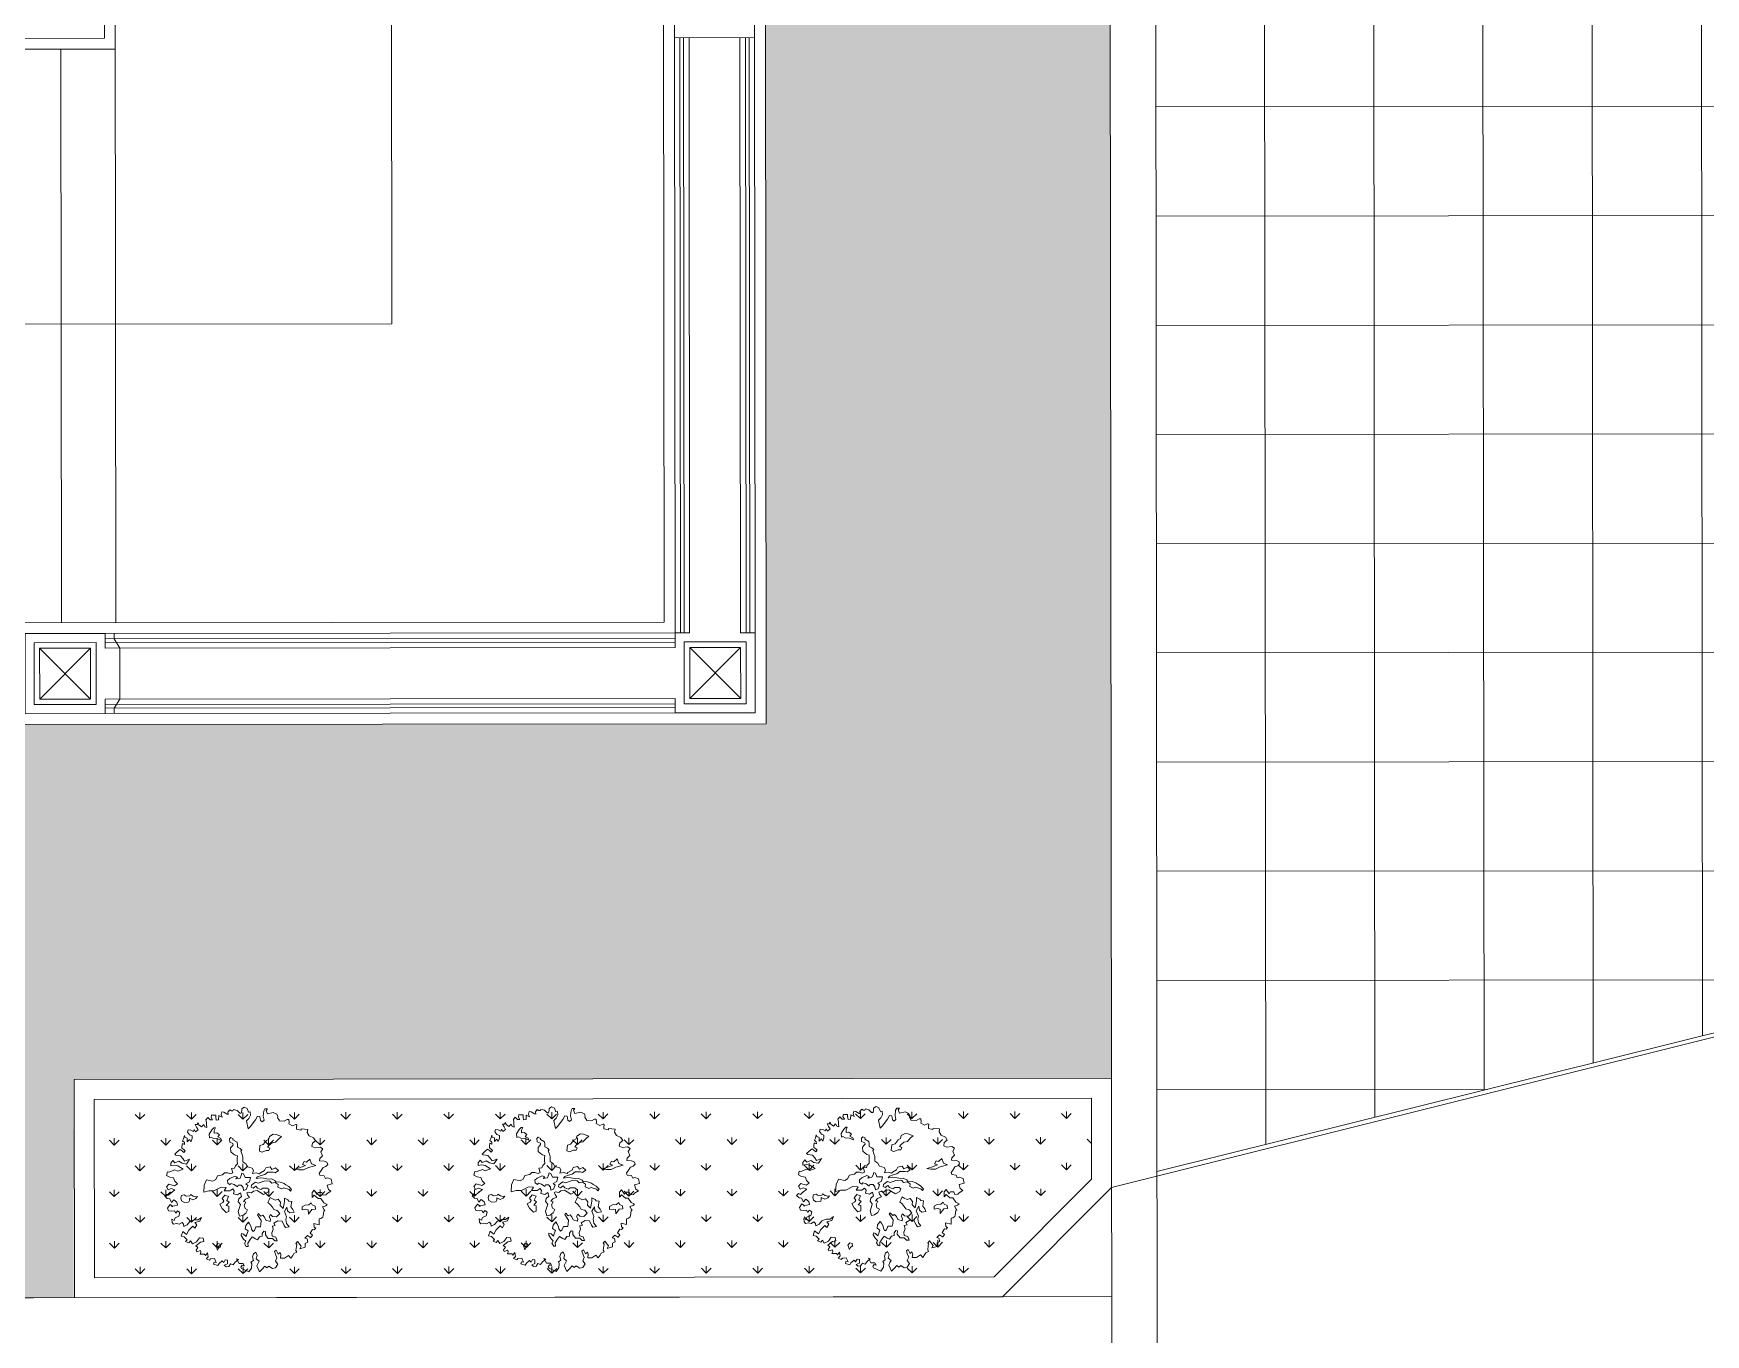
# Model space of a CAD drawing. Header units: millimetres. Extents: x 930469 to 1523124, y -120375 to 411163.
# Drawn here: x 1355053 to 1364242, y 109217 to 116366 of the extents above; entities that cross this region are included whole.
import ezdxf

# ---------------------------------------------------------------- set-up
doc = ezdxf.new("R2010")
doc.units = ezdxf.units.MM
doc.set_wipeout_variables(frame=1)
doc.layers.get('0').update_dxf_attribs({"color": 8, "lineweight": 0})
for name, color, linetype, lineweight in [('A1-LÁT SÀN', 8, 'Continuous', 0), ('Dia vat', 8, 'Continuous', 0), ('Xref Landscape 48lythuongkiet 2020 06 01$0$01', 8, 'Continuous', 0), ('Xref Landscape 48lythuongkiet 2020 06 01$0$1', 8, 'Continuous', 0), ('Xref Landscape 48lythuongkiet 2020 06 01$0$BHATCH', 8, 'Continuous', 0), ('Xref Landscape 48lythuongkiet 2020 06 01$0$HATCH', 8, 'Continuous', 0), ('Xref Landscape 48lythuongkiet 2020 06 01$0$MANH', 8, 'Continuous', 0)]:
    doc.layers.add(name, color=color, linetype=linetype, lineweight=lineweight)

# ---------------------------------------------------------------- blocks, each defined once
blk = doc.blocks.new('Xref Landscape 48lythuongkiet 2020 06 01$0$MB-CAY48')
for points in [[(524.9038633322052, -22.83914807691326), (556.6349633321515, -46.49154807688319), (572.1893633321743, -61.42994807688956), (587.1216633322183, -55.20564807688061), (600.1873633321375, -70.14404807688697), (582.7663633321354, -86.94964807688666), (563.4788633321587, -89.43944807687512), (550.4131633322395, -114.9591480768649), (532.9921633322083, -95.66374807688408), (511.8381633321405, -113.0918480769105), (505.6163633322285, -134.2545480768531), (550.4131633322395, -145.4583480768779), (539.8361633321329, -145.4583480768779), (560.9901633322006, -129.8975480768713), (580.2776633321773, -157.9069480768958), (572.1893633321743, -177.2024480769105), (548.5466633321485, -179.6921480768651), (529.2591633321717, -177.2024480769105), (518.0599633321981, -192.7632480768516), (507.482963332237, -177.2024480769105), (490.0619633322349, -188.4061480769014), (496.905863332242, -215.7932480768868), (524.9038633322052, -228.8642480769049), (531.1256633322628, -246.2924480768997), (548.5466633321485, -237.5783480769023), (546.0579633321904, -263.0980480768922), (535.4808633321663, -274.3018480769169), (513.7046633322607, -269.9448480768624), (494.4171633321384, -274.3018480769169), (473.2631633322162, -263.0980480768922), (462.686163332226, -274.3018480769169), (460.1974633321515, -291.1075480768777), (436.5546633322083, -278.6588480768987), (415.4006633321405, -255.0064480768633), (383.0474633322447, -243.802648076904), (355.0494633321359, -241.9353480768768), (331.4066633322218, -224.5072480768504), (341.9837633322168, -252.5167480769014), (378.6921633321617, -261.230748076865), (365.6264633322426, -278.6588480768987), (378.6921633321617, -304.1786480768569), (393.6244633322058, -289.2402480768505), (423.4889633321436, -319.1170480768633), (440.9099633321748, -348.9937480769077), (468.907963332138, -327.8310480768923), (479.4849633322447, -362.0648480768868), (458.3308633321431, -366.4218480768686), (436.5546633322083, -388.207048076918), (447.1316633321985, -400.6556480768631), (423.4889633321436, -411.8594480768807), (411.045463332237, -396.2986480768814), (397.9796633321384, -418.0837480768896), (368.1151633322006, -405.0126480769104), (346.3389633321203, -375.135948076866), (318.3409633321571, -377.0032480768932), (313.9857633322245, -400.6556480768631), (337.6284633322502, -407.5024480768989), (372.4703633322497, -433.022148076896), (356.915963332227, -446.0932480768752), (369.9816633321461, -465.3886480768633), (365.6264633322426, -475.9699480768541), (337.6284633322502, -467.2559480768905), (335.7619633321592, -480.3270480768697), (341.9837633322168, -495.2653480769077), (327.0514633321436, -495.2653480769077), (309.6304633321415, -495.2653480769077), (301.5421633321384, -503.9794480769051), (286.6099633322447, -484.6840480768515), (282.2546633321617, -512.6935480769025), (297.1869633322058, -527.631848076875), (273.5441633321461, -538.2132480768996), (264.8337633321935, -527.631848076875), (236.8357633322012, -525.1421480768477), (223.7699633322482, -555.6413480768606), (239.3244633321592, -553.151648076906), (243.0574633322249, -568.7124480769053), (211.3264633321669, -576.8040480768759), (202.6159633321804, -561.8656480768695), (178.9732633321546, -542.5702480768814), (168.3961633321596, -555.6413480768606), (157.1970633322198, -536.3459480768724), (140.3982633322012, -538.2132480768996), (140.3982633322012, -564.3553480768896), (164.040963332227, -574.9367480769142), (150.9752633321623, -588.0078480768934), (131.6877633321856, -585.5181480768733), (118.6220633322664, -566.2226480768513), (99.33456333217327, -572.4470480768941), (84.40226333224564, -553.151648076906), (60.75956333221984, -533.8562480768451), (73.825263332139, -529.4991480769022), (56.40426333225332, -561.8656480768695), (26.53976333219907, -561.8656480768695), (17.82926333218347, -579.293748076896), (32.76156333222752, -574.9367480769142), (43.33856333218864, -589.8751480768551), (37.11676333216019, -598.5891480768842), (-16.3905366678373, -624.1089480769151), (-35.67803666781401, -596.0994480768568), (-38.16673666777206, -566.2226480768513), (-31.3227366678766, -553.151648076906), (-48.74373666773317, -540.7029480768542), (-42.52193666782114, -514.5608480768642), (-50.61023666785331, -493.3980480768805), (-66.16463666787604, -480.3270480768697), (-76.74173666787101, -503.9794480769051), (-70.51993666781345, -529.4991480769022), (-91.67393666773569, -546.9272480768632), (-82.96343666774919, -559.9983480769079), (-74.25303666776745, -579.293748076896), (-94.16263666783925, -624.1089480769151), (-115.3167366677953, -602.9462480768998), (-132.7376366677927, -583.6508480769116), (-147.6699366678367, -596.0994480768568), (-162.6022366677644, -583.6508480769116), (-188.1114366677357, -600.4564480769113), (-209.887636667816, -594.2321480769024), (-227.3086366678181, -568.7124480769053), (-209.887636667816, -545.0599480769015), (-220.4647366678109, -521.4075480768661), (-209.887636667816, -495.2653480769077), (-203.6659366677923, -475.9699480768541), (-216.1094366678735, -465.3886480768633), (-231.0417366677721, -495.2653480769077), (-244.1074366678367, -482.1943480768969), (-250.9513366678439, -497.7551480768961), (-246.5961366677948, -525.1421480768477), (-276.4606366677326, -525.1421480768477), (-306.325136667816, -503.9794480769051), (-323.7461366678181, -525.1421480768477), (-336.8118366677663, -505.8467480768668), (-344.9001366677694, -489.0410480768987), (-366.6764366678544, -480.3270480768697), (-360.454636667826, -467.2559480768905), (-364.1876366677461, -439.2464480769049), (-366.6764366678544, -424.3080480768986), (-360.454636667826, -418.0837480768896), (-372.8981366677326, -403.1453480768832), (-399.0296366677503, -435.5118480768506), (-390.3191366677638, -454.8072480769042), (-428.8941366678337, -443.6035480768551), (-428.8941366678337, -418.0837480768896), (-448.1816366678104, -407.5024480768989), (-441.9598366677528, -383.8499480768951), (-427.0276366677426, -377.0032480768932), (-446.3151366678649, -357.7078480769051), (-467.4691366677871, -372.6461480768776), (-469.9578366677451, -372.6461480768776), (-482.4014366678311, -355.8405480768779), (-465.6026366678125, -340.9021480768715), (-482.4014366678311, -314.7599480768476), (-495.4671366677503, -317.2497480769089), (-506.0441366677405, -304.1786480768569), (-493.6006366678048, -297.954348076848), (-491.1118366678129, -269.9448480768624), (-532.1756366677582, -280.5261480768531), (-532.1756366677582, -259.3634480769106), (-532.1756366677582, -237.5783480769023), (-544.6191366678104, -233.2213480768478), (-557.6848366677295, -224.5072480768504), (-560.1735366678331, -213.9259480768596), (-566.3953366677451, -179.6921480768651), (-572.6171366678027, -175.3351480768906), (-568.2618366678362, -170.9780480768677), (-555.818336667784, -147.3256480769051), (-579.4610366678098, -141.1013480768961), (-590.0381366678048, -132.3872480768987), (-566.3953366677451, -119.3161480768467), (-544.6191366678104, -86.94964807688666), (-523.4651366677426, -86.94964807688666), (-495.4671366677503, -63.29724807691673), (-480.5348366678518, -78.85804807685054), (-480.5348366678518, -44.00184807685582), (-495.4671366677503, -27.19614807689504), (-517.2433366678306, -57.07294807690778), (-525.3316366678337, -44.00184807685582), (-551.4631366678514, -44.00184807685582), (-560.1735366678331, -63.29724807691673), (-581.3276366677892, -59.56264807686239), (-590.0381366678048, -50.84864807689883), (-618.0360366677633, -33.42054807687236), (-598.7485366677865, -20.34944807688589), (-590.0381366678048, 11.39465192314674), (-626.7465366677498, 20.1086519231103), (-619.9026366677426, 54.34245192310482), (-591.9046366677794, 63.05655192310223), (-576.9723366678518, 58.6994519230866), (-568.2618366678362, 77.9949519231086), (-536.5308366678073, 82.35195192309038), (-532.1756366677582, 97.29035192309675), (-540.8860366678564, 110.3613519231076), (-560.1735366678331, 140.2381519231203), (-581.3276366677892, 147.0849519230906), (-594.3933366678539, 162.0232519231286), (-587.5493366678129, 179.4513519230895), (-568.2618366678362, 185.6757519231323), (-534.0421366678493, 187.5430519230868), (-536.5308366678073, 204.9711519231205), (-555.818336667784, 224.2665519231086), (-544.6191366678104, 254.143251923153), (-557.6848366677295, 275.9284519231296), (-538.3973366677528, 288.9995519231088), (-501.6889366678079, 284.6424519230932), (-478.0461366677482, 292.7341519230904), (-482.4014366678311, 318.8762519230877), (-504.1776366677659, 335.681951923114), (-491.1118366678129, 357.4670519231295), (-458.7586366677715, 372.4054519231358), (-443.8264366677613, 396.0578519231058), (-448.1816366678104, 417.8430519231479), (-400.8961366678705, 422.2000519231296), (-399.0296366677503, 413.4860519231006), (-366.6764366678544, 419.7103519231023), (-366.6764366678544, 432.7814519231542), (-368.5429366678291, 449.5870519231539), (-362.3211366677715, 453.9441519230968), (-360.454636667826, 453.9441519230968), (-336.8118366677663, 445.8524519230996), (-310.6804366677825, 460.7908519231059), (-313.1691366678569, 468.8824519231348), (-310.6804366677825, 490.6676519231114), (-297.6147366678342, 490.6676519231114), (-276.4606366677326, 480.0862519230868), (-237.8856366678083, 481.953551923114), (-237.8856366678083, 488.8003519230842), (-227.3086366678181, 503.7387519230906), (-229.1751366677927, 514.3200519231541), (-222.953436667769, 531.7481519231151), (-194.9554366678058, 544.1968519230941), (-153.8917366677488, 533.615451923135), (-143.3147366677877, 557.2679519231388), (-153.8917366677488, 570.3389519230841), (-134.6042366677721, 570.3389519230841), (-125.8937366677856, 555.4006519231189), (-121.538436667819, 516.1873519231085), (-128.3824366677436, 486.3106519231296), (-115.3167366677953, 475.7292519231123), (-102.2509366678423, 484.4433519231097), (-97.89573666779324, 514.3200519231541), (-81.09693666777457, 516.1873519231085), (-66.16463666787604, 488.8003519230842), (-26.96753666782752, 437.138451923136), (-12.03523666775436, 424.0673519230841), (0.4082633321522735, 481.953551923114), (-16.3905366678373, 499.3816519231477), (-29.45623666778556, 523.0341519231515), (-26.96753666782752, 548.5538519231413), (-14.52393666785792, 546.6865519231214)], [(-14.52393666785792, 546.6865519231214), (-3.946936667751288, 572.2062519231113), (17.82926333218347, 582.7876519231359), (35.25026333218557, 570.3389519230841), (35.25026333218557, 555.4006519231189), (39.60546333223465, 537.972451923124), (50.18246333222487, 537.972451923124), (69.46996333217248, 557.2679519231388), (94.97926333220676, 565.9819519231023), (99.33456333217327, 555.4006519231189), (109.9115633321344, 555.4006519231189), (122.9772633321991, 563.4922519231477), (136.0429633322638, 546.6865519231214), (133.5542633321602, 529.2584519230877), (142.2647633321467, 531.7481519231151), (165.9074633322016, 546.6865519231214), (180.8397633322456, 548.5538519231413), (185.1949633321492, 529.2584519230877), (178.9732633321546, 508.0957519231451), (202.6159633321804, 520.5443519230903), (204.4824633321259, 488.8003519230842), (221.9034633321571, 486.3106519231296), (226.2587633322401, 508.0957519231451), (226.2587633322401, 524.9014519231059), (249.9014633322658, 523.0341519231515), (256.1232633321779, 527.3911519231333), (260.478463332227, 508.0957519231451), (249.9014633322658, 490.6676519231114), (266.700263332139, 490.6676519231114), (284.1212633321411, 508.0957519231451), (297.1869633322058, 490.6676519231114), (292.8316633322684, 473.2395519230849), (292.8316633322684, 456.4338519231242), (290.3429633321648, 434.6487519231086), (305.8974633322214, 439.0057519230904), (313.9857633322245, 456.4338519231242), (329.5401633322472, 439.0057519230904), (348.8276633322239, 453.9441519230968), (355.0494633321359, 468.8824519231348), (361.2712633321935, 456.4338519231242), (376.2034633322037, 456.4338519231242), (365.6264633322426, 437.138451923136), (355.0494633321359, 417.8430519231479), (374.3369633322582, 402.2822519231413), (383.0474633322447, 419.7103519231023), (389.2691633322684, 404.7719519231032), (408.5566633322451, 413.4860519231006), (427.8441633322218, 417.8430519231479), (432.1994633321592, 398.5476519230942), (417.2671633322607, 381.1195519231333), (399.8462633322633, 372.4054519231358), (399.8462633322633, 353.1100519231477), (408.5566633322451, 329.457651923105), (417.2671633322607, 346.8857519231387), (434.6881633322628, 329.457651923105), (434.6881633322628, 355.5997519231023), (451.4869633321359, 361.8241519231451), (455.842163332185, 374.8951519230905), (462.686163332226, 351.2427519231205), (468.907963332138, 335.681951923114), (455.842163332185, 323.233251923135), (453.9756633322395, 310.1622519231241), (470.7744633322582, 316.3865519231331), (473.2631633322162, 295.2238519231178), (473.2631633322162, 282.1527519231386), (460.1974633321515, 273.4387519231022), (449.6204633321904, 262.8573519231504), (460.1974633321515, 249.7862519230985), (473.2631633322162, 262.8573519231504), (486.3288633322809, 271.5714519231478), (507.482963332237, 256.6330519231415), (526.7704633322137, 237.3376519230878), (518.0599633321981, 230.4908519231176), (483.8401633321773, 226.1338519231358), (466.4191633321461, 206.8384519231477), (453.9756633322395, 187.5430519230868), (417.2671633322607, 200.6141519231387), (440.9099633321748, 166.3803519231442), (473.2631633322162, 172.6046519230877), (496.905863332242, 187.5430519230868), (524.9038633322052, 175.0943519231078), (539.8361633321329, 191.9000519231413), (554.768363332143, 172.6046519230877), (554.768363332143, 153.3092519230995), (529.2591633321717, 157.6662519231468), (503.127663332154, 153.3092519230995), (464.5526633322006, 127.7895519231024), (503.127663332154, 114.7184519231232), (524.9038633322052, 123.4324519230868), (569.7006633322162, 106.0043519231258), (580.2776633321773, 108.4940519231459), (587.1216633322183, 82.35195192309038), (563.4788633321587, 69.90325192310411), (535.4808633321663, 65.54625192312233), (526.7704633322137, 41.89385192308691), (507.482963332237, 20.1086519231103), (529.2591633321717, 7.037651923099475), (569.7006633322162, 18.24135192308313), (587.1216633322183, -1.054048076905019), (574.0558633322653, -22.83914807691326), (552.9018633321975, -12.25784807685704), (524.9038633322052, -22.83914807691326)]]:
    blk.add_lwpolyline(points)
for points in [[(-216.2330366678361, 381.242151923092), (-194.6632366677804, 383.4365519231505), (-166.8785366678494, 368.4412519231118), (-162.4914366677694, 346.8627519231304), (-145.3088366678276, 338.4507519231556), (-121.5455366677779, 308.4601519230855), (-98.14783666774747, 301.8768519231016), (-93.76073666778393, 260.9141519231416), (-113.1369366677827, 252.5021519231013), (-143.1152366677707, 265.3029519231131), (-162.4914366677694, 265.3029519231131), (-171.2656366677838, 282.4927519230987), (-154.0829366678081, 289.0759519231215), (-162.4914366677694, 301.8768519231016), (-186.2547366678191, 321.2609519231046), (-211.8459366677562, 325.6498519231027), (-235.6092366678058, 351.2515519230947), (-254.9854366678046, 366.2468519231334)], [(198.3446633321582, 379.0477519231063), (217.7208633321279, 394.4087519231398), (237.0970633322722, 392.2142519231202), (237.0970633322722, 411.5984519230842), (228.3229633321462, 430.6168519230923), (239.2906633321836, 430.6168519230923), (254.2797633322189, 415.6215519231264), (273.6559633322177, 385.630951923129), (271.4624633321946, 357.8348519230858), (260.4947633321572, 361.857951923128), (243.3120633321814, 353.4459519231532), (213.3337633321935, 351.2515519230947), (183.3555633322394, 338.4507519231556), (187.74256333214, 353.4459519231532), (211.1402633321704, 366.2468519231334)], [(-329.9311366678448, -22.1675480769045), (-308.361436667823, 1.239651923140627), (-286.7916366677964, 14.0405519231208), (-273.9960366677551, 22.81825192309043), (-246.2113366678241, 33.42465192312375), (-213.6739366677648, 35.61915192313609), (-207.4588366678217, 44.39685192311299), (-181.5020366678655, 57.19765192312479), (-160.2979366677464, 55.00325192313903), (-123.739036667801, 61.58655192313017), (-102.1693366677791, 63.78095192311594), (-69.99753666776814, 59.39215192314441), (-80.59953666775255, 72.19295192309073), (-106.5563366678252, 80.97075192309421), (-134.3411366677901, 89.38275192314177), (-155.910836667812, 106.5724519230862), (-194.6632366677804, 106.5724519230862), (-209.6524366678786, 102.1835519230881), (-233.0501366677636, 117.1788519231195), (-211.8459366677562, 136.5629519231225), (-185.8891366677999, 125.9565519230891), (-173.0935366677586, 145.3407519231259), (-140.9217366677476, 136.5629519231225), (-132.1476366677671, 117.1788519231195), (-102.1693366677791, 102.1835519230881), (-95.58873666782165, 93.7715519231133), (-69.99753666776814, 102.1835519230881), (-44.04073666781187, 95.96595192309178), (-50.62133666776936, 119.3732519231053), (-41.84713666775497, 134.3685519231367), (-7.481836667866446, 145.3407519231259), (5.313763332174858, 166.9192519231146), (26.88356333220145, 181.9145519231461), (26.88356333220145, 216.2940519231488), (33.09856333213975, 235.6781519231517), (41.8726633322658, 259.0854519230925), (35.2920633321628, 267.8631519231276), (48.087663332175, 280.6640519231078), (67.46386333217379, 289.0759519231215), (67.46386333217379, 308.4601519230855), (69.65746333223069, 325.6498519231027), (99.63566333218478, 342.8395519231199), (97.80776333221002, 351.6173519231306), (114.9904633321567, 360.0292519231371), (125.5924633321411, 349.422851923111), (123.3989633322344, 325.6498519231027), (99.63566333218478, 317.2378519231279), (97.80776333221002, 306.2657519230997), (104.0227633322647, 300.0481519231107), (116.8183633321605, 285.0528519231448), (114.9904633321567, 254.6965519230871), (97.80776333221002, 239.7012519231212), (84.64656333214953, 231.2892519231464), (67.46386333217379, 224.7059519230897), (69.65746333223069, 209.7107519230922), (69.65746333223069, 188.1321519231351), (67.46386333217379, 166.9192519231146), (82.45306333224289, 151.5582519230811), (89.03366333220038, 136.5629519231225), (110.6033633322222, 132.5398519231458), (101.8292633322417, 102.1835519230881), (116.8183633321605, 93.7715519231133), (140.5816633322102, 102.1835519230881), (162.151363332232, 102.1835519230881), (177.1405633321847, 87.18825192312215), (213.6993633322418, 78.77625192314736), (226.494963332254, 52.80885192308779), (248.0647633321641, 40.00795192310761), (293.0321633322164, 50.61445192310202), (310.2148633321631, 10.01745192314411), (314.6018633322092, -39.72304807688488), (278.0430633321521, -30.94534807690798), (239.2906633321836, -30.94534807690798), (187.74256333214, -3.149148076896381), (149.3557633321907, -7.172348076906928), (164.3449633321434, -30.94534807690798), (123.3989633322344, -30.94534807690798), (101.8292633322417, -15.95004807687656), (91.22716333222343, -30.94534807690798), (95.61426333218697, -52.52384807689668), (67.46386333217379, -58.74144807688572), (44.06616333214333, -45.94054807690554), (37.48556333218585, -71.908048076868), (56.86176333215553, -89.09774807688518), (61.24886333223549, -110.3105480768718), (46.25976333220024, -129.6947480769086), (52.47476333225495, -153.4677480769169), (61.24886333223549, -181.2638480768946), (52.47476333225495, -215.6433480768901), (28.71146333220531, -211.6202480768479), (5.313763332174858, -194.4304480768697), (-5.653836667828728, -170.6574480768613), (11.52876333222957, -160.0510480769008), (18.10936333218706, -136.2780480768997), (5.313763332174858, -112.5050480768914), (22.49646333226701, -108.4819480768492), (7.507363332202658, -91.29214807687094), (-20.64303666778142, -80.32004807690828), (-7.481836667866446, -60.93584807687148), (-1.266836667811731, -45.94054807690554), (-11.86883666776703, -41.55174807686853), (-35.63213666784577, -45.94054807690554), (-50.62133666776936, -33.13974807689374), (-76.21253666782286, -28.75084807688836), (-95.58873666782165, -39.72304807688488), (-123.739036667801, -56.91274807690206), (-155.910836667812, -41.55174807686853), (-164.3194366677781, -22.1675480769045), (-151.5238366677659, -11.56114807687118), (-119.3519366678665, -11.56114807687118), (-104.3628366678022, -22.1675480769045), (-80.59953666775255, -11.56114807687118), (-67.80393666785676, 3.434151923087484), (-48.42773666785797, -11.56114807687118), (-33.43863666782272, -4.977848076887312), (-35.63213666784577, 10.01745192314411), (-48.42773666785797, 20.62385192310467), (-65.61043666783371, 33.42465192312375), (-84.9866366678034, 25.01265192314168), (-99.97573666786775, 31.23025192313798), (-134.3411366677901, 42.20245192312723), (-170.9000366677647, 40.00795192310761), (-183.6956366677769, 25.01265192314168), (-209.6524366678786, 29.40155192314705), (-230.8565366678522, 16.23495192310656), (-229.0286366678483, -4.977848076887312), (-254.6198366677563, -15.95004807687656), (-271.8025366678776, -9.36674807689269), (-310.5549366678461, -20.33884807684808), (-321.1570366678643, -33.13974807689374)], [(-463.3710366678715, 200.9329519231542), (-439.6077366677928, 179.3544519230927), (-422.42513666788, 183.743251923137), (-409.6294366678048, 162.1646519231144), (-431.1992366678605, 153.7527519231007), (-388.0597366678121, 136.5629519231225), (-353.6944366677781, 127.7852519231456), (-383.6726366678486, 123.3963519231474), (-418.0380366678, 123.3963519231474), (-452.4033366678341, 140.5861519231257), (-506.1449366677552, 155.5813519231233), (-476.1666366677673, 166.5535519231198)], [(11.52876333222957, 67.8041519231192), (22.13086333224783, 93.40585192311119), (35.2920633321628, 99.98915192310233), (39.31356333219446, 82.79945192308514), (48.087663332175, 63.41525192311383), (78.06596333216294, 56.83195192312996), (67.46386333217379, 69.63285192311014), (86.84006333217258, 76.216151923094), (123.0333633322152, 59.02635192311573), (140.216063332191, 44.03115192311816), (138.3880633321533, 24.64695192314684), (121.2054633322405, 14.0405519231208), (114.6248633321375, 22.4525519230956), (90.86156333220424, 16.23495192310656), (67.46386333217379, -0.9547480769106187), (63.07686333227321, 11.84615192313504), (39.31356333219446, 11.84615192313504), (26.51796333218226, -5.343648076850513), (22.13086333224783, -29.11664807685884), (2.754663332249038, -20.33884807684808), (-7.847436667769216, 7.457251923129661), (4.948163332126569, 20.25805192314147), (-20.64303666778142, 35.2533519231074), (-29.41713666776195, 67.8041519231192)], [(-456.7904366677685, -134.4493480769088), (-473.9731366677443, -119.4540480768774), (-480.5537366678473, -134.4493480769088), (-501.7578366678208, -142.8613480768836), (-503.9514366678777, -166.6343480768919), (-478.3601366677904, -168.8287480768777), (-452.4033366678341, -201.0137480768535), (-450.209836667811, -171.02324807689), (-433.0271366678353, -166.6343480768919), (-407.4359366677818, -171.02324807689), (-407.4359366677818, -149.4446480768747), (-429.0057366678375, -136.6437480768946)], [(-278.3831366678351, -85.07464807690849), (-302.1463366678508, -97.87544807685481), (-308.7269366678374, -106.2874480769024), (-329.9311366678448, -108.4819480768492), (-323.716136667761, -149.4446480768747), (-338.7052366678254, -166.6343480768919), (-347.1138366677915, -188.2129480769072), (-317.1355366678035, -192.2360480768839), (-299.9528366678278, -177.2407480768525), (-295.5657366677769, -149.4446480768747), (-276.1895366677782, -181.6296480768506), (-291.54433666775, -220.3979480768903), (-287.1572366678156, -241.9765480769129), (-291.54433666775, -269.7726480768906), (-310.5549366678461, -293.5456480768989), (-284.9637366677925, -299.763248076888), (-274.3616366678034, -284.7679480768566), (-259.0069366678363, -252.5829480768734), (-229.0286366678483, -250.3884480768538), (-199.0503366678604, -267.5782480769049), (-209.6524366678786, -284.7679480768566), (-188.4482366678421, -289.1567480768936), (-194.6632366677804, -314.7584480768855), (-184.061236667796, -338.531548076855), (-186.2547366678191, -362.3045480768633), (-214.0394366677792, -370.7165480769036), (-222.8136366677936, -396.6839480768977), (-205.6309366678179, -396.6839480768977), (-188.4482366678421, -379.4942480768805), (-158.1044366678689, -379.4942480768805), (-136.9002366678615, -353.5267480768525), (-138.7282366677246, -329.7537480768515), (-125.932536667824, -325.7306480768748), (-113.1369366677827, -342.920348076892), (-113.1369366677827, -364.1332480768469), (-93.76073666778393, -368.5220480768912), (-78.77163666774868, -390.1006480769065), (-63.78253666782985, -381.3229480768641), (-40.01923666778021, -368.5220480768912), (-25.03003666782752, -387.9062480768553), (-7.847436667769216, -413.8736480769148), (-10.04093666779227, -439.4753480769068), (2.754663332249038, -437.2809480768556), (15.91586333216401, -415.7023480768985), (7.141763332183473, -398.5126480768813), (22.13086333224783, -385.7117480769084), (39.31356333219446, -357.9156480768579), (37.12006333217141, -342.920348076892), (22.13086333224783, -349.1379480768883), (4.948163332126569, -364.1332480768469), (-1.266836667811731, -346.9434480768687), (-10.04093666779227, -323.5362480768963), (11.52876333222957, -308.5409480768576), (7.141763332183473, -284.7679480768566), (-12.23443666781532, -259.1662480768646), (-20.64303666778142, -271.9670480768764), (-33.80423666784191, -293.5456480768989), (-35.63213666784577, -312.5640480768998), (-46.59983666773769, -329.7537480768515), (-57.20193666772684, -321.3417480768767), (-68.16953666775953, -295.3743480768826), (-100.3413366677705, -293.5456480768989), (-104.3628366678022, -274.161548076896), (-106.5563366678252, -248.1940480768681), (-91.56723666778998, -226.6154480768455), (-78.77163666774868, -205.4026480768589), (-85.35223666785168, -196.6249480768893), (-104.3628366678022, -216.0090480768849), (-117.5240366678627, -209.4257480769011), (-130.3196366677585, -224.7867480768618), (-140.9217366677476, -245.9996480768823), (-173.0935366677586, -254.7773480768592), (-175.2870366677816, -237.5876480769075), (-164.6850366678264, -220.3979480768903), (-175.2870366677816, -205.4026480768589), (-190.2762366677343, -218.2034480768707), (-218.4265366678592, -220.3979480768903), (-244.0177366677672, -196.6249480768893), (-224.6415366677684, -175.0463480768667), (-199.0503366678604, -168.8287480768777), (-188.4482366678421, -149.4446480768747), (-173.0935366677586, -130.0604480769034), (-155.910836667812, -117.2596480768916), (-164.6850366678264, -95.68104807686905), (-173.0935366677586, -80.68574807691039), (-188.4482366678421, -89.09774807688518), (-209.6524366678786, -100.0699480768744), (-231.2221366678714, -91.29214807687094), (-248.4048366678471, -112.8707480768862), (-246.2113366678241, -138.8382480769142), (-267.7810366678168, -160.0510480769008), (-274.3616366678034, -123.4771480768468), (-278.3831366678351, -108.4819480768492)], [(131.8074633321958, -71.908048076868), (159.5922633321607, -61.30164807690744), (178.9684633321594, -87.26904807689425), (166.1728633321472, -104.4587480769114), (174.581363332225, -115.065148076872), (196.1511633322516, -127.8660480768522), (178.9684633321594, -160.0510480769008), (151.1837633322284, -188.2129480769072), (129.6139633321727, -181.6296480768506), (129.6139633321727, -142.8613480768836), (148.9901633321715, -138.8382480769142), (127.4204633321497, -112.8707480768862), (144.6031633322709, -102.2643480768602)], [(359.5693633321498, -71.908048076868), (372.3649633321911, -74.10244807685376), (391.7411633321608, -70.07934807687707), (411.1173633321596, -56.91274807690206), (415.5043633322057, -65.69044807687169), (443.2891633321706, -70.07934807687707), (458.2782633322058, -59.10714807688782), (477.6544633322046, -63.4960480768932), (482.041563332139, -80.68574807691039), (477.6544633322046, -102.2643480768602), (456.0847633321828, -115.065148076872), (428.3000633322517, -112.8707480768862), (423.9129633321718, -110.6763480769005), (419.5258633322373, -100.0699480768744), (419.5258633322373, -85.07464807690849), (393.9346633321838, -95.68104807686905), (372.3649633321911, -87.26904807689425)], [(224.3014633322309, -432.8920480768502), (211.1402633321704, -415.7023480768985), (193.9575633321947, -422.2856480768896), (191.7640633321716, -437.2809480768556), (207.1187633322552, -450.0817480768674), (213.3337633321935, -465.442848076862)]]:
    blk.add_lwpolyline(points, close=True)
blk = doc.blocks.new('Xref Landscape 48lythuongkiet 2020 06 01$0$45 LTK')
at = {"layer": 'Xref Landscape 48lythuongkiet 2020 06 01$0$HATCH'}
h = blk.add_hatch(dxfattribs=at)
h.set_pattern_fill('OPGACH04', color=256, scale=79.99999999999989, angle=-6.212020862233431e-17, style=0)
h.set_pattern_definition([(44.99999999999999, (-747057.9779961099, 478711.1090431203), (4.29101199017623e-14, 452.5483399593919), [960.0000000000038, -320.0000000000012]), (134.9999999999999, (-746831.7038279764, 478937.3832135201), (4.29101199017623e-14, 452.5483399593919), [959.9999999999974, -319.9999999999991])])
h.paths.add_polyline_path([(30645.21717822517, -3620.764974119083), (30700.00000047695, -3652.393849852378), (30700.00000047701, 354.9999928465695), (28749.99999976176, 354.999991892837), (28749.99999892712, -12485.0000000018), (30915.00000095356, -12485.0000081071), (30915.00000059622, -10534.9999985699), (30645.21717798733, -10535.00000572292)])
h.paths.add_polyline_path([(34490.00000083447, -10535.00000715349), (30915.00000059622, -10534.9999985699), (30915.00000095356, -12485.0000081071), (34490.00000262284, -12485.00000715337)])
h.paths.add_polyline_path([(38030.50000309979, -11735.00000333972), (36400.00000047695, -11735.00000572199), (36400.00000035798, -10535.00000667659), (34490.00000083447, -10535.00000715349), (34489.99999976181, -13685.00000000087), (38030.50000035716, -13684.99999380199)])
h.paths.add_polyline_path([(41905.50000059587, -11734.9999995231), (38030.50000309979, -11735.00000333972), (38030.50000035716, -13684.99999380199), (41905.50000143005, -13685.00000953709)])
h.paths.add_polyline_path([(45546.00000071511, -10534.9999947566), (43600.000001073, -10535.0000076298), (43599.99999976211, -11734.99999809399), (41905.50000059587, -11734.9999995231), (41905.50000143005, -13685.00000953709), (45546.0000008347, -13685.00000762934)])
h.paths.add_polyline_path([(49178.19607818144, -10535.00000763027), (45546.00000071511, -10534.9999947566), (45545.99999976193, -12485.00000524515), (49178.11417269739, -12484.99999952497)])
h.paths.add_polyline_path([(51249.99999928486, 354.9999990459182), (49300.00000095391, 354.9999938002438), (49299.99999892697, -3652.393845083134), (49354.78282320462, -3620.764973641315), (49354.7828224898, -10535.00000715296), (49178.19607818144, -10535.00000763027), (49178.11417269739, -12484.99999952497), (51250.00000286088, -12485.00000047771)])
h.paths.add_polyline_path([(51250.00000047678, 3394.99999952229), (54435.00000190755, 3394.999999044521), (54435.00000083444, 4145.000000475906), (50899.99999833104, 4144.999991892837), (50900.00000047692, 5345.000001906417), (49300.00000107309, 5344.999999999069), (49300.00000095391, 354.9999938002438), (51249.99999928486, 354.9999990459182)])
h.paths.add_polyline_path([(58865.00000071546, 5344.999998091778), (57984.99999856905, 5345.000002859684), (55285.00000238395, 5344.999990937358), (54434.99999999985, 5344.999995229824), (54435.00000190755, 3394.999999044521), (58864.99999904653, 3395.000000475033)])
h.paths.add_polyline_path([(63235.00000047704, 5344.999999999127), (62254.99999999971, 5344.999993802165), (59555.00000071526, 5344.999992844707), (58865.00000071546, 5344.999998091778), (58864.99999904653, 3395.000000475033), (63234.99999988088, 3394.999994753918)])
h.paths.add_polyline_path([(67105.00000059602, 5344.999991891964), (66525.00000309927, 5345.000001429638), (63825.00000143092, 5344.999993801175), (63235.00000047704, 5344.999999999127), (63234.99999988088, 3394.999994753918), (65155.00000238413, 3394.999997614475), (65154.99999976152, 354.9999966594041), (67105.00000095373, 354.9999980899156), (67105.00000155001, 1874.999998089857), (67105.0000005961, 3414.999992368801)])
h.paths.add_polyline_path([(68485.00000023821, -4.656612873077393e-10), (68359.99999928538, -6.678455974906683e-06), (67105.00000166925, -7.62939453125e-06), (67105.00000095373, 354.9999980899156), (65154.99999976152, 354.9999966594041), (65155.0000004771, -1950.000000001281), (68485.00000059634, -1950.000003338733)])
h.paths.add_polyline_path([(71254.99999999945, -7.153896149247885e-06), (69900.0000014308, -7.630267646163702e-06), (68485.00000023821, -4.656612873077393e-10), (68485.00000059634, -1950.000003338733), (71255.00000023833, -1949.999999049003)])
h.paths.add_polyline_path([(76585.00000071511, -2.863758709281683e-06), (74944.99999952334, -5.723792128264904e-06), (72245.0000016684, -8.107104804366827e-06), (71254.99999999945, -7.153896149247885e-06), (71255.00000023833, -1949.999999049003), (76585.00000000041, -1949.999992847384)])
h.paths.add_polyline_path([(79685.0000005961, -8.106173481792212e-06), (78830.00000035777, -5.723850335925817e-06), (77290.00000226503, -7.153430487960577e-06), (76585.00000071511, -2.863758709281683e-06), (76585.00000000041, -1949.999992847384), (79685.00000047637, -1949.999998093059)])
h.paths.add_polyline_path([(82035.00000095373, 354.9999928465695), (80085.00000166864, 355.000000475964), (80085.00000059587, -1.001352211460471e-05), (79685.0000005961, -8.106173481792212e-06), (79685.00000047637, -1949.999998093059), (82034.99999904638, -1950.000007154304)])
h.paths.add_polyline_path([(82035.00000047655, 5844.999994753511), (81585.0000007152, 5844.999992846628), (81585.00000095376, 3774.999992844765), (81365.00000226477, 3774.999992370664), (81365.00000047684, 3994.999993323348), (80085.0000025031, 3994.999991892953), (80085.00000059619, 2134.99999284657), (80085.00000166864, 355.000000475964), (82035.00000095373, 354.9999928465695)])
h.paths.add_polyline_path([(80183.42860436445, 3104.999998569605, -1), (80883.42860519877, 3104.99998951063, -1)], flags=16)
h.paths.add_polyline_path([(82035.00000190717, 9174.99999284657), (81585.0000023839, 9174.999992369674), (81585.0000007152, 5844.999992846628), (82035.00000047655, 5844.999994753511)])
h.paths.add_polyline_path([(82034.9999995229, 14145.00000142964), (80084.99999976132, 14144.99999999913), (80085.00000011874, 13007.49999952037), (80084.99999868809, 11055), (81364.99999952345, 11054.99999236967), (81364.99999988114, 11275.00000238331), (81585.00000059546, 11274.99999999907), (81585.0000023839, 9174.999992369674), (82035.00000190717, 9174.99999284657)])
h.paths.add_polyline_path([(82035.00000047713, 19114.99999046233), (81585.00000023827, 19114.99999713717), (81584.99999916521, 17014.99999332346), (81365.00000143016, 17014.99999475479), (81365.00000262287, 17234.99999380024), (80085.0000019068, 17235.00000190648), (80084.99999940372, 15282.49999475211), (80084.99999976132, 14144.99999999913), (82034.9999995229, 14145.00000142964)])
h.paths.add_polyline_path([(82035.00000274193, 22444.99999570753), (81585.00000238416, 22444.99999713805), (81585.00000023827, 19114.99999713717), (82035.00000047713, 19114.99999046233)])
h.paths.add_polyline_path([(82035.00000047658, 27889.999994752), (80085.00000035734, 27889.99999332428), (80085.00000000026, 26109.99999999814), (80085.00000107259, 24294.99999332154), (81365.00000047727, 24294.99999332434), (81365.0000009537, 24514.99999379931), (81585.0000005961, 24515.00000142964), (81585.00000238416, 22444.99999713805), (82035.00000274193, 22444.99999570753)])
h.paths.add_polyline_path([(80889.35903334562, 25172.65819787892, -1), (80189.35903251162, 25172.65818691166, -1)], flags=16)
h.paths.add_polyline_path([(82034.99999988088, 28994.99999284936), (79684.99999904624, 28994.99999141518), (79684.9999998807, 28244.999991416), (80085.00000023856, 28244.99999475392), (80085.00000035734, 27889.99999332428), (82035.00000047658, 27889.999994752)])
h.paths.add_polyline_path([(82035.00000035783, 30194.999991416), (79685.00000047678, 30195.00000190648), (79684.99999904624, 28994.99999141518), (82034.99999988088, 28994.99999284936)])
h.paths.add_polyline_path([(79685.00000047678, 30195.00000190648), (76585.00000226515, 30194.99999999866), (76584.99999964243, 28994.99999904545), (77979.57641458468, 28994.99999284471, -0.3117217144863974), (78377.33631551237, 28994.99999189103), (79684.99999904624, 28994.99999141518)])
h.paths.add_polyline_path([(79684.99999904624, 28994.99999141518), (78377.33631551237, 28994.99999189103, -0.2464251169534145), (78528.45636487048, 28706.99520111002, -1), (77828.45636689704, 28706.99519252684, -0.2464251169533241), (77979.57641458468, 28994.99999284471), (76584.99999964243, 28994.99999904545), (76585.00000023816, 28244.99999141699), (77290.00000000026, 28244.99999999913), (78829.99999976138, 28244.99999427801), (79684.9999998807, 28244.999991416)])
h.paths.add_polyline_path([(76585.00000226515, 30194.99999999866), (71255.00000083458, 30195.00000095187), (71255.00000262275, 28994.99999236973), (73400.93852102739, 28994.99999284564, -0.3117217145117872), (73798.69842135874, 28994.99999952223), (76584.99999964243, 28994.99999904545)])
h.paths.add_polyline_path([(76584.99999964243, 28994.99999904545), (73798.69842135874, 28994.99999952223, -0.2464251169410799), (73949.81847155085, 28706.99519872578, -1), (73249.81847083603, 28706.9951915741, -0.2464251169409896), (73400.93852102739, 28994.99999284564), (71255.00000262275, 28994.99999236973), (71255.00000083426, 28244.99999999866), (72245.00000083461, 28244.99999952182), (74945.0000010728, 28244.99999904359), (76585.00000023816, 28244.99999141699)])
h.paths.add_polyline_path([(71255.00000083458, 30195.00000095187), (68484.99999988059, 30194.99999570852), (68485.0000007152, 28995.0000004769), (69049.57641518154, 28994.99999427708, -0.3117217144605641), (69447.33631753936, 28995.00000095234), (71255.00000262275, 28994.99999236973)])
h.paths.add_polyline_path([(71255.00000262275, 28994.99999236973), (69447.33631753936, 28995.00000095234, -0.2464251169658394), (69598.45636725405, 28706.99519872526, -1), (68898.45636379701, 28706.99519157136, -0.2464251169657491), (69049.57641518154, 28994.99999427708), (68485.0000007152, 28995.0000004769), (68485.0000015496, 28245.00000143057), (69900.00000107317, 28244.99999904545), (71255.00000083426, 28244.99999999866)])
h.paths.add_polyline_path([(68484.99999988059, 30194.99999570852), (65154.99999988038, 30194.99999999913), (65155.00000083432, 28994.99999380024), (68485.0000007152, 28995.0000004769)])
h.paths.add_polyline_path([(68485.0000007152, 28995.0000004769), (65155.00000083432, 28994.99999380024), (65155.00000059622, 27890.00000047637), (67105.00000143072, 27889.99999189097), (67105.00000023856, 28244.99999189284), (68360.00000202685, 28244.99999284651), (68485.0000015496, 28245.00000143057)])
h.paths.add_polyline_path([(67105.0000022653, 24769.99999475392), (66015.00000000067, 24769.99999523076), (66015.00000035798, 27149.99999475339), (67105.0000013116, 27149.99999332434), (67105.00000143072, 27889.99999189097), (65155.00000059622, 27890.00000047637), (65155.00000011903, 24904.99999427708), (63235.00000047716, 24904.99999999913), (63235.00000071546, 22944.99999332341), (63824.99999928495, 22944.99999236967), (66525.00000047643, 22945.00000047596), (67105.00000107309, 22944.99999284605)])
h.paths.add_polyline_path([(65529.81847059759, 23450.141888618, -1), (64829.81847095449, 23450.14189100178, -1)], flags=16)
h.paths.add_polyline_path([(63235.00000047716, 24904.99999999913), (58864.99999964269, 24905.00000429066), (58865.00000250337, 22944.9999961853), (59555.00000035783, 22945.00000095181), (62255.00000035772, 22944.99999332341), (63235.00000071546, 22944.99999332341)])
h.paths.add_polyline_path([(61259.81847119387, 23450.14188861853, -1), (60559.81847083609, 23450.14188909443, -1)], flags=16)
h.paths.add_polyline_path([(58864.99999964269, 24905.00000429066), (54435.00000143037, 24904.99999141699), (54435.00000059613, 22944.99999284564), (55284.99999928489, 22944.99999475345), (57984.99999988053, 22944.99999999726), (58865.00000250337, 22944.9999961853)])
h.paths.add_polyline_path([(56989.81847023984, 23450.14188718621, -1), (56289.81847131252, 23450.14189052314, -1)], flags=16)
h.paths.add_polyline_path([(54435.00000143037, 24904.99999141699), (52530.00000000017, 24904.99999475392), (52529.99999916559, 27890.00000572018), (50579.99999952267, 27890.00000047591), (50579.99999868849, 27804.9999928461), (50579.99999988099, 26264.99999999726), (50580.00000143045, 25844.99999618263), (51795.00000000032, 25844.99999284651), (51795.00000119206, 23464.99999284657), (50580.00000047669, 23464.99999141792), (50579.99999892685, 22944.99999999913), (51015.00000035783, 22944.99999809172), (53715.00000083432, 22944.99999236927), (54435.00000059613, 22944.99999284564)])
h.paths.add_polyline_path([(52719.81846976303, 23450.1419014922, -1), (52019.81847059712, 23450.14188957133, -1)], flags=16)
h.paths.add_polyline_path([(50693.92216193685, 27041.24148130516, -1), (51393.9221622948, 27041.24149083998, -1)], flags=16)
h.paths.add_polyline_path([(52530.00000000012, 28994.99999332253), (50579.99999976176, 28994.99999379937), (50579.99999952267, 27890.00000047591), (52529.99999916559, 27890.00000572018)])
h.paths.add_polyline_path([(52530.00000095362, 31264.99999713904), (49179.95178115397, 31264.9999966608), (49179.93287861333, 30814.99999380019), (50325.0000001193, 30814.99999761395), (50325.00000178843, 30594.9999999982), (50105.00000107274, 30595.00000095187), (50105.00000131139, 29315.00000190455), (50580.00000011918, 29314.99999236787), (50579.99999976176, 28994.99999379937), (52530.00000000012, 28994.99999332253)])
h.paths.add_polyline_path([(49179.95178115397, 31264.9999966608), (45546.00000047634, 31264.99999427708), (45545.99999999985, 30814.99999284465), (49179.93287861333, 30814.99999380019)])
h.paths.add_polyline_path([(48793.71428620804, 2584.964098452649), (49356.28571629507, 2584.964091300091), (49356.28571438752, 2254.964087008557), (48793.71428620836, 2254.964087485452)], flags=9)
h.paths.add_polyline_path([(80216.97514414781, 2837.232620714814), (80847.84192573998, 2837.23261117941), (80847.84192574042, 3362.232615470013), (80216.97514307499, 3362.232615945453)], flags=24)
h.paths.add_polyline_path([(80222.90556967189, 24904.89080715273), (80853.77235364923, 24904.89081477845), (80853.77235400624, 25429.89080381306), (80222.90556943428, 25429.89081430255)], flags=24)
h.paths.add_polyline_path([(64920.05529081795, 23182.37452173146), (65428.38862371453, 23182.37451505481), (65428.38862419114, 23707.37451743992), (64920.05529200996, 23707.37451124104)], flags=24)
h.paths.add_polyline_path([(60650.05529165297, 23182.37450933416), (61158.38862168809, 23182.37451743992), (61158.38862502589, 23707.37450933375), (60650.05529117581, 23707.37451982312)], flags=24)
h.paths.add_polyline_path([(56380.05529057977, 23182.37451887131), (56888.38862383409, 23182.37451219565), (56888.3886252644, 23707.37451839499), (56380.05529046076, 23707.37451696303)], flags=24)
h.paths.add_polyline_path([(52110.0552914142, 23182.37450838095), (52618.38862276048, 23182.37451648724), (52618.38862419137, 23707.37450885499), (52110.05529129488, 23707.37451696309)], flags=24)
h.paths.add_polyline_path([(50727.46869957476, 26773.47410106525), (51355.80203330479, 26773.47410583362), (51355.8020331859, 27298.47410154255), (50727.4686996933, 27298.47410821822)], flags=24)
h = blk.add_hatch(dxfattribs=at)
h.set_pattern_fill('LATSAN09', color=256, scale=99.9999999999996, angle=-6.212020862233431e-17, style=0)
h.set_pattern_definition([(359.9999999999999, (-747057.9779961099, 478711.1090431203), (3.699263118051022e-13, 599.9999999999994), []), (90, (-747057.9779961099, 478711.1090431203), (-599.9999999999994, 3.699263118051022e-13), [])])
h.paths.add_polyline_path([(400.0000017876737, -4064.62283134734), (-34.99999916623347, -3956.864024162234), (-34.99999916541856, -2200.00000667799), (-2199.999999880674, -2200.000010013522), (-2199.999997854, -5279.341140271106), (400.0000002384768, -5923.416790963092)])
h.paths.add_polyline_path([(3500.000000238419, -4832.559192658809), (400.0000017876737, -4064.62283134734), (400.0000002384768, -5923.416790963092), (3500.000002027082, -6691.353160857165)])
h.paths.add_polyline_path([(8830.000000000175, -6152.914296152012), (3500.000000238419, -4832.559192658809), (3500.000002027082, -6691.353160857165), (8829.999999999709, -8011.708255290927)])
h.paths.add_polyline_path([(11600.00000143063, -6839.10259342374), (8830.000000000175, -6152.914296152012), (8829.999999999709, -8011.708255290927), (11600.0000014308, -8697.89655208675)])
h.paths.add_polyline_path([(12580.00000047695, -7081.869562148931), (11600.00000143063, -6839.10259342374), (11600.0000014308, -8697.89655208675), (12580.00000047643, -8940.663531304279)])
h.paths.add_polyline_path([(16939.99999988102, 354.9999933234067), (15095.00000047643, 355.0000009528012), (15095.00000059564, -6554.736118794826, -0.487264403048862), (13978.59191536839, -7428.330721856037), (12580.00000047695, -7081.869562148931), (12580.00000047643, -8940.663531304279), (16940.0000004773, -10020.72886562621)])
h.paths.add_polyline_path([(16940.00000107271, 3144.999994277081), (15094.99999964243, 3145.000000475964), (15095.00000047643, 355.0000009528012), (16939.99999988102, 354.9999933234067)])
h.paths.add_polyline_path([(21095.00000059628, 3144.99999284657), (16940.00000107271, 3144.999994277081), (16939.99999988102, 354.9999933234067), (21095.00000214635, 354.9999952307553)])
h.paths.add_polyline_path([(21095.00000214635, 354.9999952307553), (16939.99999988102, 354.9999933234067), (16940.0000004773, -10020.72886562621), (20843.63751792879, -10987.74343538459), (20817.18764114351, -11094.51611709682), (21095.000000239, -11163.33617734903), (21095.00000083511, -5797.275034428516), (20393.63751876308, -6498.637526036182), (17895.00000262307, -6498.637523174169), (16995.00000143092, -5598.637523651007), (16995.00000011944, -3100.000007630268), (17895.00000119186, -2200.000000000815), (20393.63751935976, -2200.000001431385), (21094.99999988097, -2901.362491131644)])
h.paths.add_polyline_path([(25680.00000107323, 355.0000057211728), (21095.00000214635, 354.9999952307553), (21094.99999988097, -2901.362491131644), (21293.63751649845, -3100.000006674672), (21293.63751804829, -5598.637517929426), (21095.00000083511, -5797.275034428516), (21095.000000239, -11163.33617734903), (25680.0000004769, -12299.13883447548)])
h.paths.add_polyline_path([(25679.99999999953, 3144.99999284657), (21095.00000059628, 3144.99999284657), (21095.00000214635, 354.9999952307553), (25680.00000107323, 355.0000057211728)])
h.paths.add_polyline_path([(28500.00000238378, 3145.000003812893), (25679.99999999953, 3144.99999284657), (25680.00000107323, 355.0000057211728), (28499.99999988091, 354.9999980926514)])
h.paths.add_polyline_path([(28499.99999988091, 354.9999980926514), (25680.00000107323, 355.0000057211728), (25680.0000004769, -12299.13883447548), (28500.00000000012, -12997.71320247644)])
h.paths.add_polyline_path([(54434.9999997612, 354.999993324338), (51500.00000000009, 354.9999909401522), (51500.00000035774, -12997.71320200054), (54435.00000154958, -12270.65087413881)])
h.paths.add_polyline_path([(54435.00000095411, 3144.999990936893), (51499.99999988073, 3144.999999999069), (51500.00000000009, 354.9999909401522), (54434.9999997612, 354.999993324338)])
h.paths.add_polyline_path([(58865.00000083499, 3145.000000476895), (54435.00000095411, 3144.999990936893), (54434.9999997612, 354.999993324338), (58865.00000047692, 354.9999999991269)])
h.paths.add_polyline_path([(58706.36248397848, -3100.000005247013), (58865.00000035806, -2941.362488271145), (58865.00000047692, 354.9999999991269), (54434.9999997612, 354.999993324338), (54435.00000154958, -12270.65087413881), (58865.0000027421, -11173.24504089344), (58865.00000011871, -5757.275041581597), (58706.36248290545, -5598.637516977673)])
h.paths.add_polyline_path([(63235.00000071546, 3145.000002858753), (58865.00000083499, 3145.000000476895), (58865.00000047692, 354.9999999991269), (63235.00000047646, 354.9999914151267)])
h.paths.add_polyline_path([(63235.00000047646, 354.9999914151267), (58865.00000047692, 354.9999999991269), (58865.00000035806, -2941.362488271145), (59606.36248397848, -2200.000006676535), (62105.00000059634, -2200.000005244685), (63005.00000059567, -3100.000000000873), (63005.00000035804, -5598.63752555981), (62105.00000083432, -6498.637509823719), (59606.36248481297, -6498.637521744648), (58865.00000011871, -5757.275041581597), (58865.0000027421, -11173.24504089344), (59182.81236028683, -11094.51611614309), (59156.36248350103, -10987.74342918431), (63234.99999904653, -9977.377613069373)])
h.paths.add_polyline_path([(68485.0000021453, -6818.046268940845), (66021.40808582294, -7428.330725672131, -0.4872644030488623), (64905.00000047704, -6554.73611211864), (64905.00000035745, 354.9999999991269), (63235.00000047646, 354.9999914151267), (63234.99999904653, -9977.377613069373), (68485.00000214545, -8676.840226175147)])
h.paths.add_polyline_path([(64905.00000000032, 3144.999993323814), (63235.00000071546, 3145.000002858753), (63235.00000047646, 354.9999914151267), (64905.00000035745, 354.9999999991269)])
h.paths.add_polyline_path([(71255.00000047687, -6131.857972624653), (68485.0000021453, -6818.046268940845), (68485.00000214545, -8676.840226175147), (71255.00000047724, -7990.651929377578)])
h.paths.add_polyline_path([(76585.00000250342, -4811.502879622334), (71255.00000047687, -6131.857972624653), (71255.00000047724, -7990.651929377578), (76585.00000059587, -6670.296838761191)])
h.paths.add_polyline_path([(79685.00000023853, -4043.566519263142), (76585.00000250342, -4811.502879622334), (76585.00000059587, -6670.296838761191), (79190.19918501363, -6024.933230877854), (79684.99999856937, -5654.725269318966)])
h.paths.add_polyline_path([(82284.9999985692, -2200.000009538082), (80035.00000083444, -2200.000007629336), (80035.0000002379, -3956.864021303132), (79685.00000023853, -4043.566519263142), (79684.99999856937, -5654.725269318966), (82285.00000047652, -3709.41586160654)])
h.paths.add_polyline_path([(19164.02641022211, -7225.799880027713), (20680.69307720708, -7225.799881461018), (20680.69307696831, -6618.65701103484), (19164.02641165286, -6618.657022000174)], flags=24)
h.paths.add_polyline_path([(59258.59263944603, -7225.799876691308), (60775.259304643, -7225.799876690784), (60775.25930440435, -6618.657023907523), (59258.59263694342, -6618.657021048421)], flags=24)
h = blk.add_hatch(dxfattribs=at)
h.set_pattern_fill('GRASS', color=256, scale=199.9999999999992, angle=-6.212020862233431e-17, style=0)
h.set_pattern_definition([(90, (1388140.562448498, -156210.4406156546), (141.4213561999997, 141.4213562000003), [37.49999999999986, -245.3427125999998]), (134.9999999999999, (1388140.562448498, -156210.4406156546), (141.4213562373093, 141.4213562373093), [37.49999999999988, -162.4999999999995]), (44.99999999999999, (1388140.562448498, -156210.4406156546), (141.4213562373093, -141.4213562373093), [37.50000000000011, -162.5000000000006])])
h.paths.add_polyline_path([(49084.99999916586, -12595.0000081071), (51140.00000011944, -12595.00000715296), (51139.99999964258, -13039.43651628675), (50604.43650877476, -13575.0000000018), (49085.00000095399, -13575.00000000081)])
h.paths.add_polyline_path([(45659.99999952302, -12595.00000572472), (49084.99999916586, -12595.0000081071), (49085.00000095399, -13575.00000000081), (45660.00000131139, -13575.00000762934)])
at = {"layer": 'Xref Landscape 48lythuongkiet 2020 06 01$0$01'}
for points in [[(45642.69795095941, -6324.56563854398), (45722.69794905192, -6324.565649034339), (45722.69794952867, -6764.565644266084), (45282.69794976653, -6764.565644264687), (45282.69794964802, -6324.56565141771), (45362.69794785994, -6324.565649510361)], [(48934.99999916583, -6324.565643789188), (48855.00000023807, -6324.565642358735), (48855.00000059599, -6764.565649511293), (49295.00000011927, -6764.56564998714), (49295.00000071581, -6324.565643312351), (49214.99999988097, -6324.565651418641)], [(45722.69794773991, -10115.21717595955), (45722.69794893239, -10035.21718311583), (45282.69795215153, -10035.21718025481), (45282.69795012474, -10475.21717739099), (45722.69794976705, -10475.21717977611), (45722.69795000527, -10395.21717786969)], [(48935.00000202665, -10035.21718502085), (48855.00000178802, -10035.21718454262), (48855.0000025029, -10115.21718263708)], [(48855.00000011979, -10395.21718359081), (48855.00000131104, -10475.21718120377), (49294.99999797338, -10475.21718263521), (49295.00000035702, -10035.2171778683), (49215.00000011883, -10035.21717691515)]]:
    blk.add_lwpolyline(points, dxfattribs=at)
at = {"layer": 'Xref Landscape 48lythuongkiet 2020 06 01$0$BHATCH'}
for p, q in [((48855.00000059599, -6764.565649511293), (48855.00000178802, -10035.21718454262)), ((48885.00000023807, -6764.56565141672), (48884.9999998805, -10035.21718072885)), ((48905.00000059622, -6764.565649510245), (48905.0000003578, -10035.2171783456)), ((49245.0000001193, -6764.565646173374), (49245.00000178791, -10035.21718406578)), ((49265.00000011906, -6764.56564379012), (49265.0000007152, -10035.21717977611)), ((49295.00000011927, -6764.56564998714), (49295.00000035702, -10035.2171778683)), ((48855.00000178802, -10035.21718454262), (45722.69794893239, -10035.21718311583)), ((48855.00000023839, -10065.2171778687), (45722.69794964785, -10065.21718549816)), ((48855.00000071491, -10085.21718311397), (45722.69795036345, -10085.21718502085)), ((45772.69794976691, -10065.21718549816), (45772.69795000501, -10035.2171831149)), ((45772.69794976691, -10065.21718549816), (45802.6979511976, -10115.2171869278)), ((45362.69794869388, -10395.21718502312), (45642.69794952864, -10115.21718454262)), ((45362.69794976671, -10115.21718502132), (45642.69794917147, -10395.21718549816)), ((45802.69794952875, -10395.21718835918), (45802.6979511976, -10115.2171869278)), ((48935.00000071546, -10395.21718311589), (49215.00000023827, -10115.21717786783)), ((49215.00000035702, -10395.21717929974), (48935.00000059616, -10115.2171869282)), ((48854.99999976144, -10425.21718549717), (45722.6979495291, -10425.21718502039)), ((48855.0000001188, -10445.21718168346), (45722.69794988568, -10445.21718645189)), ((48855.00000131104, -10475.21718120377), (45722.69794976705, -10475.21717977611)), ((45772.69795024348, -10445.21717643645), (45802.69794952875, -10395.21718835918)), ((45772.69795024348, -10445.21717643645), (45772.69794929001, -10475.21718597505))]:
    blk.add_line(p, q, dxfattribs=at)
for points in [[(45332.69795000547, -10425.21718215937), (45332.69794964785, -10085.21717357723), (45672.69795095921, -10085.21717691509), (45672.69795262848, -10425.21718406765)], [(49245.00000095379, -10425.21718502312), (48905.00000047669, -10425.21717643726), (48905.00000202676, -10085.21718454454), (49245.00000000032, -10085.21718502039)], [(45362.69794869388, -10395.21718502312), (45362.69794976671, -10115.21718502132), (45642.69794952864, -10115.21718454262), (45642.69794917147, -10395.21718549816)], [(49215.00000035702, -10395.21717929974), (48935.00000071546, -10395.21718311589), (48935.00000059616, -10115.2171869282), (49215.00000023827, -10115.21717786783)]]:
    blk.add_lwpolyline(points, close=True, dxfattribs=at)
at = {"layer": 'Xref Landscape 48lythuongkiet 2020 06 01$0$MANH'}
for p, q in [((51250.00000047678, 3394.99999952229), (51250.00000071578, -14541.71174049465)), ((51499.99999988073, 3144.999999999069), (51500.00000083429, -14541.71174907772)), ((49354.7828224898, -10535.00000715296), (49354.78282320462, -3620.764973641315)), ((48795.21717834435, -9975.434363365988), (48795.21717858335, -3943.830345632916)), ((47300.00000059628, -8335.000008108094), (47300.00000000006, -4935.000010014919)), ((45782.48077178013, -5683.234523299092), (45782.48077142201, -9975.434359552688)), ((79238.26586329943, -6126.350962639321), (51500.00000035774, -12997.71320200054)), ((48935.00000202665, -10035.21718502085), (48935.00000166925, -6764.565651417593)), ((49215.00000011883, -10035.21717691515), (49215.00000095385, -6764.565639496199)), ((42550.00000047701, -6824.348467350879), (45782.48077142186, -6824.348475457053)), ((45482.48077201875, -6824.348465920368), (45482.48077166054, -9975.434362414293)), ((43082.48077225732, -8335.000008108036), (47300.00000059628, -8335.000008108094)), ((43082.48077225732, -8335.000008108036), (47300.00000059628, -8335.000008108094)), ((42542.69795036333, -9975.434364319663), (48795.21717834435, -9975.434363365988)), ((45722.69794773991, -10115.21717595955), (48855.0000025029, -10115.21718263708)), ((45722.69795000527, -10395.21717786969), (48855.00000011979, -10395.21718359081)), ((42542.69795084011, -10535.00000524474), (49354.7828224898, -10535.00000715296)), ((45549.99999988062, -12485.00000667654), (51250.00000286088, -12485.00000047771)), ((45549.99999988062, -12485.00000667654), (45550.00000023824, -13685.00000906264)), ((45660.00000131139, -13575.00000762934), (45659.99999952302, -12595.00000572472)), ((45659.99999952302, -12595.00000572472), (51140.00000011944, -12595.00000715296)), ((51140.00000011944, -12595.00000715296), (51139.99999964258, -13039.43651628675)), ((51139.99999964258, -13039.43651628675), (50604.43650877476, -13575.0000000018)), ((51249.99999999962, -13084.9999942779), (50650.00000035713, -13685.00000763027)), ((50604.43650877476, -13575.0000000018), (45660.00000131139, -13575.00000762934)), ((29350.00000035728, -13684.99999761762), (51249.99999999983, -13685.0000081071))]:
    blk.add_line(p, q, dxfattribs=at)
at = {"layer": 'Xref Landscape 48lythuongkiet 2020 06 01$0$1', "xscale": -0.7500000000000022, "yscale": 0.7500000000000022, "zscale": 0.7499999999999973}
for p in [(46497.09279072328, -13075.52736997558), (48186.20407414457, -13075.52736425441), (49969.75129461262, -13075.52737188339)]:
    blk.add_blockref('Xref Landscape 48lythuongkiet 2020 06 01$0$MB-CAY48', p, dxfattribs=at)
blk = doc.blocks.new('A$Ca17935cf')
at = {"rotation": 0.06106569006640072}
blk.add_blockref('Xref Landscape 48lythuongkiet 2020 06 01$0$45 LTK', (7678.847527390448, 33211.828152295), dxfattribs=at)

msp = doc.modelspace()

# ---------------------------------------------------------------- linework, layer by layer
at = {"layer": 'A1-LÁT SÀN', "ltscale": 3}
msp.add_lwpolyline([(1396826.831018271, 164753.0109866612), (1396826.831018271, 85253.01106867622, 0.4142135623730481), (1398326.831018271, 83753.01106867599), (1416426.83101827, 83753.01106867599), (1416426.18476597, 82481.70951457365), (1320536.468309852, 82493.86460662176), (1302612.578908961, 90242.78182510022), (1302612.578908961, 153568.2631753733), (1307481.078121093, 153568.2631753733), (1307519.34839834, 117660.6269509172), (1338477.529288041, 110001.2837486996), (1339078.168425303, 109401.9235787347), (1360378.156327724, 109424.6250480145), (1360977.516508285, 110025.2641988793), (1388958.34996701, 117013.7390922573), (1392002.652832123, 119296.5390685902), (1392002.652832124, 159503.0102091214, 0.4427668310177005), (1393333.826253051, 160703.0102419009), (1393333.826253051, 164753.0109866612)], format="xyb", close=True, dxfattribs=at)

# ---------------------------------------------------------------- block references
at = {"layer": 'Dia vat'}
msp.add_blockref('A$Ca17935cf', (1302034.752133244, 89843.80650514862), dxfattribs=at)

# ---------------------------------------------------------------- next in the draw order: wipeouts: each hides what was drawn before it
msp.add_wipeout([(1356768.377094948, 102954.52063058552), (1391969.780905248, 111966.46547085218), (1392331.7056960925, 112013.29620944877), (1392706.6693066102, 111968.27690240924), (1393012.5952617761, 111854.98325020436), (1393257.5825111496, 111701.32907375888), (1393524.1435655307, 111436.40243397371), (1393717.0529835976, 111112.2272657087), (1393819.2523751287, 110772.43028004479), (1393841.7654924945, 110523.42392925743), (1393948.6609649668, 94638.40105609084), (1394011.7330871914, 85265.6738393266), (1393942.2057039603, 84804.0878286974), (1393714.862688735, 84359.72245782847), (1393579.540570928, 84202.0812887976), (1393101.8253465286, 83876.51111797553), (1392521.8608069995, 83755.61404292483), (1373182.6824688418, 83625.47443770083), (1368682.784353948, 83595.19316338895), (1357261.4094236135, 83518.33502605974), (1356890.0563385335, 83562.45364835742), (1356520.0821225664, 83708.60739571635), (1356197.8168730815, 83950.52754232287), (1356024.509456942, 84155.1982161249), (1355845.7413162298, 84494.5064971326), (1355770.7257423133, 84777.77356210825), (1355751.3496272087, 85008.2073062538), (1355718.5587792962, 89881.03640812205), (1355688.2775049843, 94380.93452301866), (1355640.429605592, 101491.29157277859), (1355678.9898241414, 101839.45785269426), (1355750.6634663227, 102065.87135784295), (1355870.8422840477, 102300.28098521626), (1356053.4914809451, 102535.13546537947), (1356304.6864446492, 102747.01374028248), (1356535.377153188, 102873.95686851125), (1356768.377094948, 102954.52063058547)]).dxf.layer = 'A1-LÁT SÀN'

doc.saveas('drawing.dxf')
